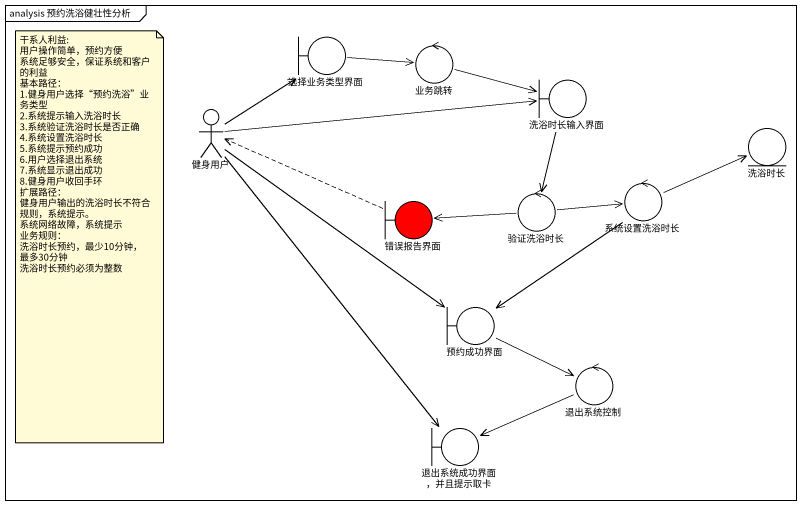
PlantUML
@startuml
mainframe analysis 预约洗浴健壮性分析
boundary 选择业务类型界面
control 业务跳转
boundary 洗浴时长输入界面
actor 健身用户
entity 洗浴时长
boundary 错误报告界面 #FF0000
control 验证洗浴时长
control 系统设置洗浴时长
boundary 预约成功界面
control 退出系统控制
boundary "退出系统成功界面，并且提示取卡" as 退出系统成功界面_并且提示取卡
选择业务类型界面 -right-> 业务跳转
业务跳转 -right-> 洗浴时长输入界面
洗浴时长输入界面 --> 验证洗浴时长
健身用户 -up-> 选择业务类型界面
健身用户 -right-> 洗浴时长输入界面
健身用户 --> 预约成功界面
健身用户 --> 退出系统成功界面_并且提示取卡
错误报告界面 .left.> 健身用户
验证洗浴时长 -left-> 错误报告界面
验证洗浴时长 -right-> 系统设置洗浴时长
系统设置洗浴时长 -right-> 洗浴时长
系统设置洗浴时长 --> 预约成功界面
预约成功界面 -right-> 退出系统控制
退出系统控制 -left-> 退出系统成功界面_并且提示取卡
note as N1
  干系人利益:
  用户操作简单，预约方便
  系统足够安全，保证系统和客户的利益
  基本路径：
  1.健身用户选择“预约洗浴”业务类型
  2.系统提示输入洗浴时长
  3.系统验证洗浴时长是否正确
  4.系统设置洗浴时长
  5.系统提示预约成功
  6.用户选择退出系统
  7.系统显示退出成功
  8.健身用户收回手环
  扩展路径：
  健身用户输出的洗浴时长不符合规则，系统提示。
  系统网络故障，系统提示
  业务规则：
  洗浴时长预约，最少10分钟，最多30分钟
  洗浴时长预约必须为整数
end note
@enduml
